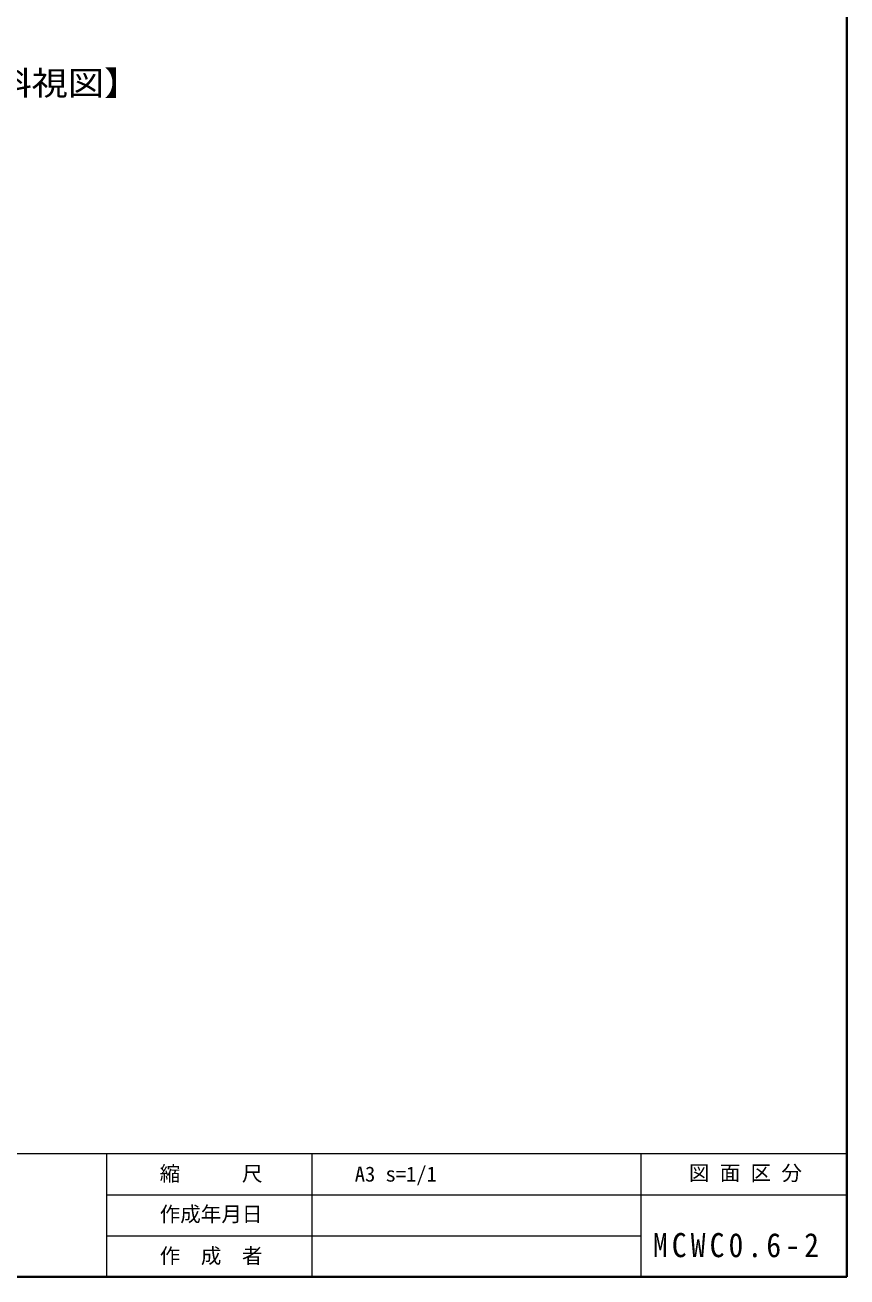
# Model space of a CAD drawing. Units: millimetres on the paper. Extents: x -405 to 411, y -913 to 286.
# Drawn here: x 305.1 to 405, y -286 to -133.7 of the extents above; entities that cross this region are included whole.
import ezdxf
from ezdxf.enums import TextEntityAlignment as Align

# ---------------------------------------------------------------- set-up
doc = ezdxf.new("R2010")
doc.units = ezdxf.units.MM
for name, color, linetype, lineweight in [('0-8_寸法線', 4, 'Continuous', 18), ('F-0_枠図面', 4, 'Continuous', 18), ('F-2_文字1', 4, 'Continuous', 18)]:
    doc.layers.add(name, color=color, linetype=linetype, lineweight=lineweight)
doc.layers.add('F-3_文字2', color=7, linetype='Continuous')
doc.styles.add('ＭＳ ゴシック', font='')
doc.styles.get('ＭＳ ゴシック').set_extended_font_data('MS Gothic')

msp = doc.modelspace()

# ---------------------------------------------------------------- linework, layer by layer
at = {"layer": 'F-0_枠図面', "color": 7, "lineweight": 35}
for p, q in [((405, -286), (405, -11)), ((405, -281), (405, -281))]:
    msp.add_line(p, q, dxfattribs=at)
at = {"layer": 'F-0_枠図面'}
for p, q in [((15.5, -271), (405, -271)), ((315, -286), (315, -271)), ((340, -286), (340, -271)), ((380, -286), (380, -271)), ((315, -276), (405, -276)), ((315, -281), (380, -281))]:
    msp.add_line(p, q, dxfattribs=at)
at = {"layer": 'F-0_枠図面', "color": 7, "lineweight": 35}
msp.add_lwpolyline([(15.5, -11), (15.5, -286), (405, -286)], dxfattribs=at)

# ---------------------------------------------------------------- texts
at = {"layer": '0-8_寸法線', "color": 7, "style": 'ＭＳ ゴシック', "width": 1.1}
msp.add_text('【斜視図】', height=2.933, dxfattribs=at).set_placement((297.078, -143.147), align=Align.BOTTOM_LEFT)
at = {"layer": 'F-2_文字1', "color": 7, "style": 'ＭＳ ゴシック'}
for s, p in [('縮\u3000\u3000\u3000尺', (321.443, -274.898)), ('図 面 区 分', (385.788, -274.816)), ('作成年月日', (321.443, -279.825)), ('作\u3000成\u3000者', (321.443, -284.898))]:
    msp.add_text(s, height=1.833, dxfattribs=at).set_placement(p, align=Align.BOTTOM_LEFT)
at = {"layer": 'F-3_文字2', "style": 'ＭＳ ゴシック'}
msp.add_text('A3 s=1/1', height=1.833, dxfattribs=at).set_placement((345.16, -274.951), align=Align.BOTTOM_LEFT)
at = {"layer": 'F-3_文字2', "insert": (381.411, -283.64), "char_height": 2.933, "attachment_point": 7, "style": 'ＭＳ ゴシック'}
msp.add_mtext('\\T1.28;\\W0.9;MCWC0.6-2', dxfattribs=at)

doc.saveas('drawing.dxf')
